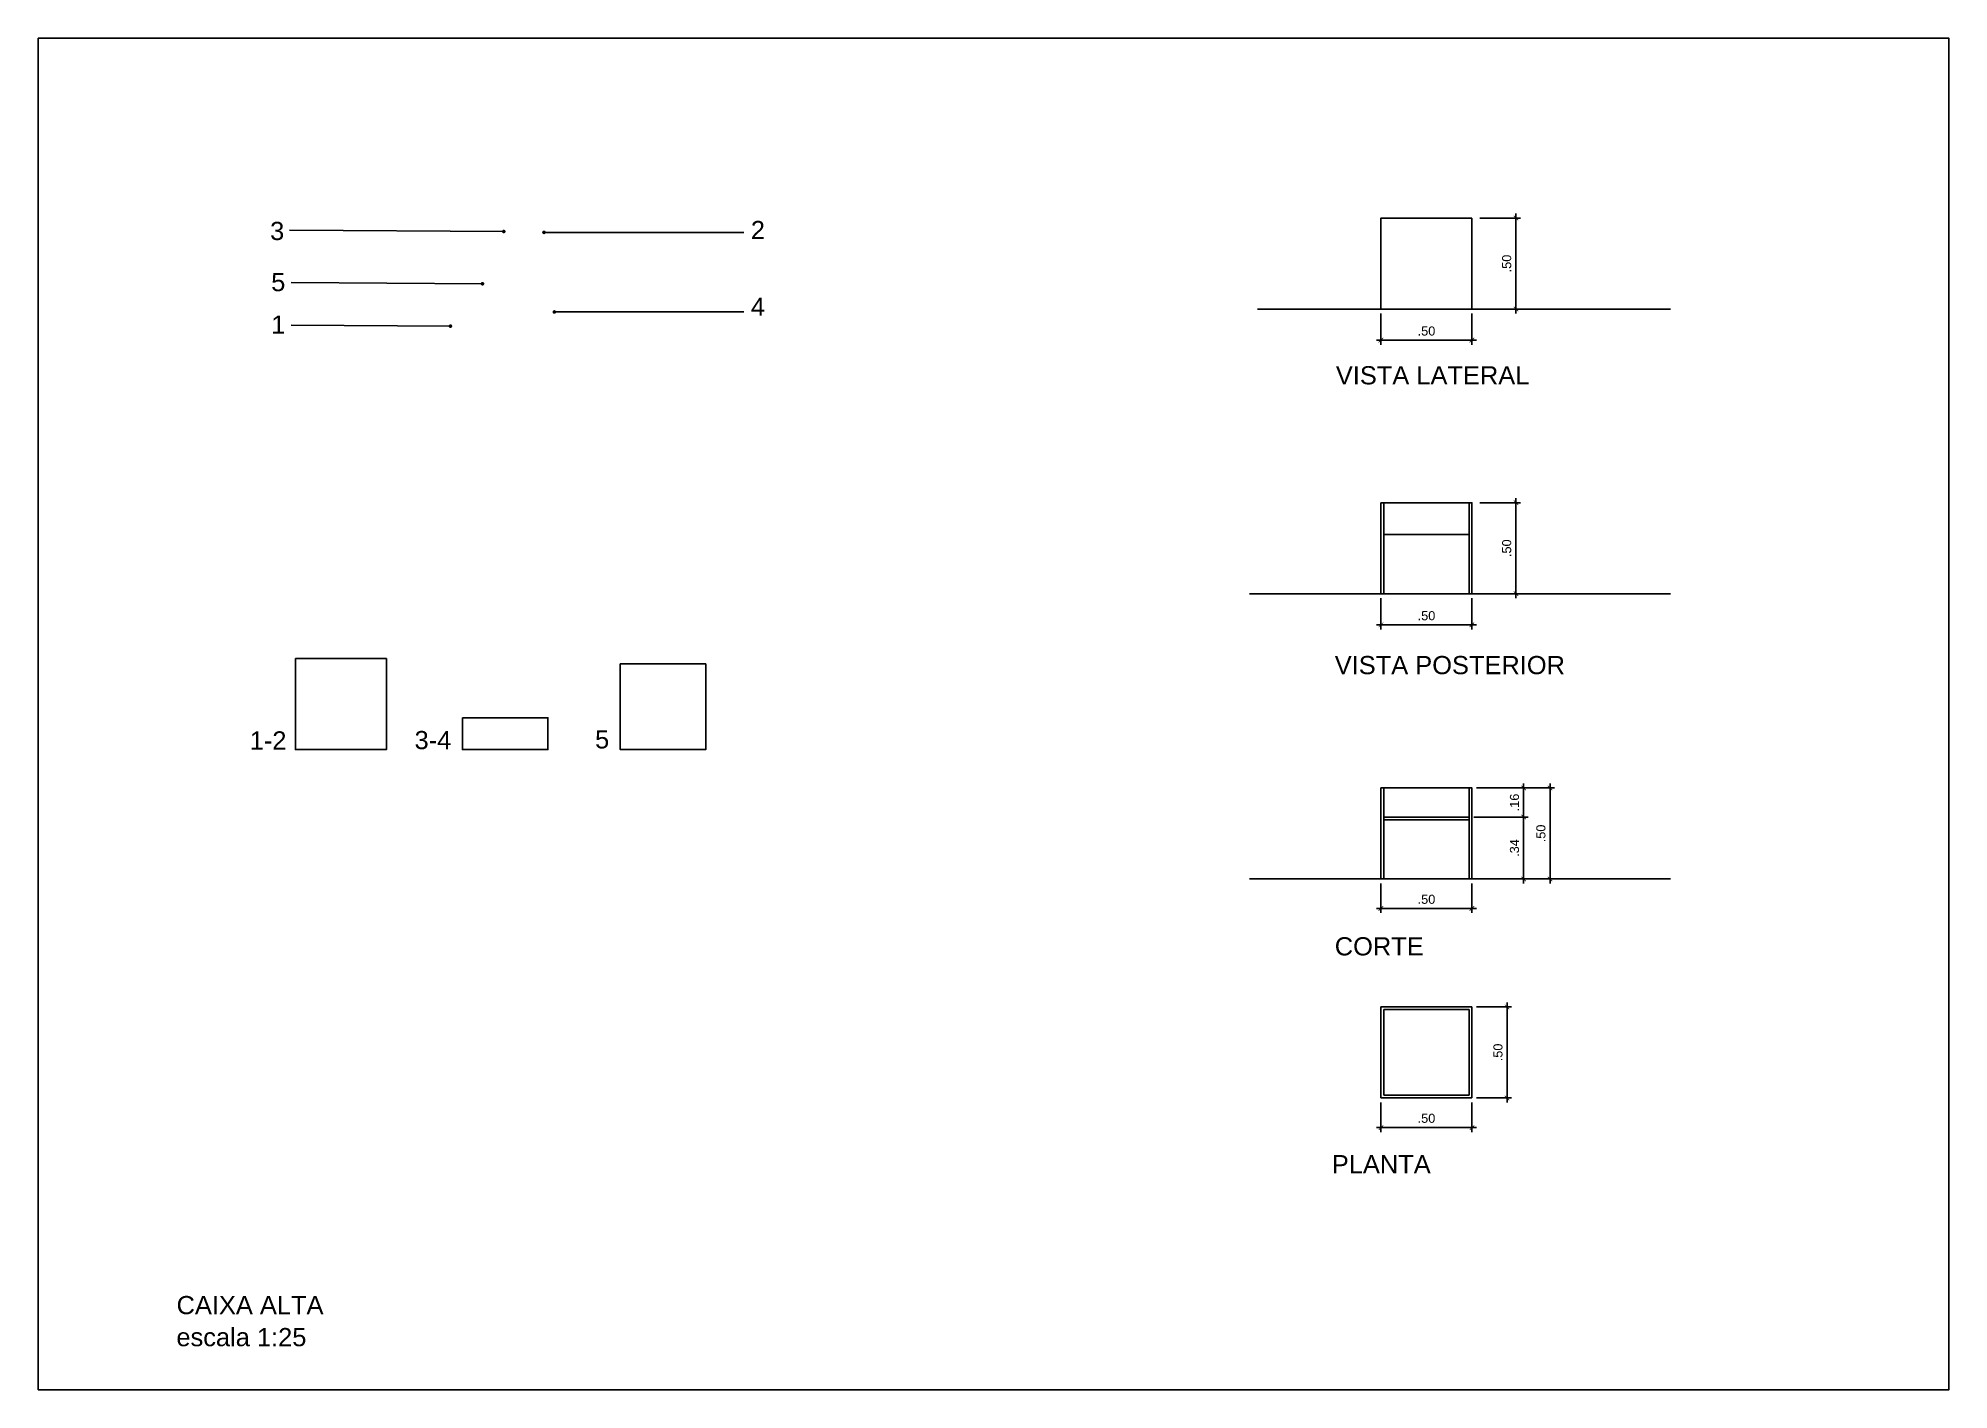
# Model space of a CAD drawing. Header units: metres. Extents: x 0.8 to 73.1, y 0.8 to 38.5.
# Drawn here: x 0.76 to 11.26, y 0.81 to 8.23 of the extents above; entities outside this region: 5.
import ezdxf

# ---------------------------------------------------------------- set-up
doc = ezdxf.new("R2010")
doc.units = ezdxf.units.M
doc.header["$LTSCALE"] = 0.05
doc.header["$MEASUREMENT"] = 0
for name, color, linetype in [('2D-CHAMADAS', 7, 'Continuous'), ('AR-MOBILIARIO', 7, 'Continuous'), ('FLIP_COTA', 1, 'Continuous'), ('FLIP_TXT_02', 2, 'Continuous'), ('UR-CALÇADAS', 7, 'Continuous')]:
    doc.layers.add(name, color=color, linetype=linetype)
doc.styles.add('080-ARIAL-100', font='arial.ttf', dxfattribs={"height": 0.175})
doc.styles.add('Arial', font='arial.ttf')
doc.dimstyles.new('PADR025', dxfattribs={"dimscale": 0, "dimtxt": 0.05, "dimasz": 0.025, "dimexe": 0.025, "dimexo": 0.025, "dimgap": 0.025, "dimtad": 1, "dimzin": 5, "dimdsep": 46, "dimtxsty": 'Arial', "dimblk1": 'ARCHTICK', "dimblk2": 'ARCHTICK', "dimsah": 1, "dimcen": 0.025, "dimdle": 0.025, "dimclrd": 12, "dimclre": 12, "dimclrt": 12, "dimadec": 0, "dimazin": 0, "dimtfac": 1, "dimtix": 1, "dimtmove": 2, "dimatfit": 3, "dimldrblk": 'ORIGIN', "dimfxl": 0.05, "dimtolj": 1, "dimtzin": 5, "dimarcsym": 0})
pattern_1 = [(10, (0, 0), (-0.01562834, 0.0886327), [])]

# ---------------------------------------------------------------- blocks, each defined once
blk = doc.blocks.new('_ArchTick')
at = {"color": 0, "linetype": 'ByBlock', "const_width": 0.15}
blk.add_lwpolyline([(-0.5, -0.5), (0.5, 0.5)], dxfattribs=at)
blk = doc.blocks.new('*D127')
at = {"layer": 'DEFPOINTS', "color": 0, "ltscale": 10, "transparency": 16777216}
for p in [(8.139, 6.746), (8.639, 6.746), (8.639, 6.575)]:
    blk.add_point(p, dxfattribs=at)
at = {"layer": 'FLIP_COTA', "color": 12, "lineweight": -2, "ltscale": 10, "transparency": 16777216}
for p, q in [((8.139, 6.721), (8.139, 6.55)), ((8.639, 6.721), (8.639, 6.55)), ((8.114, 6.575), (8.664, 6.575))]:
    blk.add_line(p, q, dxfattribs=at)
at = {"layer": 'FLIP_COTA', "color": 12, "lineweight": -2, "ltscale": 10, "transparency": 16777216, "xscale": 0.025, "yscale": 0.025, "zscale": 0.025, "rotation": 180}
blk.add_blockref('_ArchTick', (8.139, 6.575), dxfattribs=at)
at = {"layer": 'FLIP_COTA', "color": 12, "lineweight": -2, "ltscale": 10, "transparency": 16777216, "xscale": 0.025, "yscale": 0.025, "zscale": 0.025}
blk.add_blockref('_ArchTick', (8.639, 6.575), dxfattribs=at)
at = {"layer": 'FLIP_COTA', "color": 12, "ltscale": 10, "transparency": 16777216, "insert": (8.389, 6.625), "char_height": 0.05, "attachment_point": 5, "style": 'Arial'}
blk.add_mtext('\\A1;.50', dxfattribs=at)
blk = doc.blocks.new('_Origin')
at = {"color": 0, "linetype": 'ByBlock', "lineweight": -2}
blk.add_line((0, 0), (-1, 0), dxfattribs=at)
blk.add_circle((0, 0), 0.5, dxfattribs=at)
blk = doc.blocks.new('*D128')
at = {"layer": 'DEFPOINTS', "color": 0, "ltscale": 10, "transparency": 16777216}
for p in [(8.657, 5.682), (8.881, 5.682), (8.657, 5.182)]:
    blk.add_point(p, dxfattribs=at)
at = {"layer": 'FLIP_COTA', "color": 12, "lineweight": -2, "ltscale": 10, "transparency": 16777216}
for p, q in [((8.682, 5.682), (8.906, 5.682)), ((8.881, 5.157), (8.881, 5.707)), ((8.682, 5.182), (8.906, 5.182))]:
    blk.add_line(p, q, dxfattribs=at)
at = {"layer": 'FLIP_COTA', "color": 12, "lineweight": -2, "ltscale": 10, "transparency": 16777216, "xscale": 0.025, "yscale": 0.025, "zscale": 0.025}
for p, rotation in [((8.881, 5.682), 90), ((8.881, 5.182), 270)]:
    blk.add_blockref('_ArchTick', p, dxfattribs=dict(at, rotation=rotation))
at = {"layer": 'FLIP_COTA', "color": 12, "ltscale": 10, "transparency": 16777216, "insert": (8.83, 5.432), "char_height": 0.05, "attachment_point": 5, "rotation": 90, "style": 'Arial'}
blk.add_mtext('\\A1;.50', dxfattribs=at)
blk = doc.blocks.new('*D129')
at = {"layer": 'DEFPOINTS', "color": 0, "ltscale": 10, "transparency": 16777216}
for p in [(8.139, 5.182), (8.639, 5.182), (8.639, 5.011)]:
    blk.add_point(p, dxfattribs=at)
at = {"layer": 'FLIP_COTA', "color": 12, "lineweight": -2, "ltscale": 10, "transparency": 16777216}
for p, q in [((8.139, 5.157), (8.139, 4.986)), ((8.639, 5.157), (8.639, 4.986)), ((8.114, 5.011), (8.664, 5.011))]:
    blk.add_line(p, q, dxfattribs=at)
at = {"layer": 'FLIP_COTA', "color": 12, "lineweight": -2, "ltscale": 10, "transparency": 16777216, "xscale": 0.025, "yscale": 0.025, "zscale": 0.025, "rotation": 180}
blk.add_blockref('_ArchTick', (8.139, 5.011), dxfattribs=at)
at = {"layer": 'FLIP_COTA', "color": 12, "lineweight": -2, "ltscale": 10, "transparency": 16777216, "xscale": 0.025, "yscale": 0.025, "zscale": 0.025}
blk.add_blockref('_ArchTick', (8.639, 5.011), dxfattribs=at)
at = {"layer": 'FLIP_COTA', "color": 12, "ltscale": 10, "transparency": 16777216, "insert": (8.389, 5.061), "char_height": 0.05, "attachment_point": 5, "style": 'Arial'}
blk.add_mtext('\\A1;.50', dxfattribs=at)
blk = doc.blocks.new('*D130')
at = {"layer": 'DEFPOINTS', "color": 0, "ltscale": 10, "transparency": 16777216}
for p in [(8.677, 4.115), (9.068, 4.115), (8.677, 3.615)]:
    blk.add_point(p, dxfattribs=at)
at = {"layer": 'FLIP_COTA', "color": 12, "lineweight": -2, "ltscale": 10, "transparency": 16777216}
for p, q in [((8.702, 4.115), (9.093, 4.115)), ((9.068, 3.59), (9.068, 4.14)), ((8.702, 3.615), (9.093, 3.615))]:
    blk.add_line(p, q, dxfattribs=at)
at = {"layer": 'FLIP_COTA', "color": 12, "lineweight": -2, "ltscale": 10, "transparency": 16777216, "xscale": 0.025, "yscale": 0.025, "zscale": 0.025}
for p, rotation in [((9.068, 4.115), 90), ((9.068, 3.615), 270)]:
    blk.add_blockref('_ArchTick', p, dxfattribs=dict(at, rotation=rotation))
at = {"layer": 'FLIP_COTA', "color": 12, "ltscale": 10, "transparency": 16777216, "insert": (9.018, 3.865), "char_height": 0.05, "attachment_point": 5, "rotation": 90, "style": 'Arial'}
blk.add_mtext('\\A1;.50', dxfattribs=at)
blk = doc.blocks.new('*D131')
at = {"layer": 'DEFPOINTS', "color": 0, "ltscale": 10, "transparency": 16777216}
for p in [(8.139, 3.615), (8.639, 3.615), (8.639, 3.453)]:
    blk.add_point(p, dxfattribs=at)
at = {"layer": 'FLIP_COTA', "color": 12, "lineweight": -2, "ltscale": 10, "transparency": 16777216}
for p, q in [((8.139, 3.59), (8.139, 3.428)), ((8.639, 3.59), (8.639, 3.428)), ((8.114, 3.453), (8.664, 3.453))]:
    blk.add_line(p, q, dxfattribs=at)
at = {"layer": 'FLIP_COTA', "color": 12, "lineweight": -2, "ltscale": 10, "transparency": 16777216, "xscale": 0.025, "yscale": 0.025, "zscale": 0.025, "rotation": 180}
blk.add_blockref('_ArchTick', (8.139, 3.453), dxfattribs=at)
at = {"layer": 'FLIP_COTA', "color": 12, "lineweight": -2, "ltscale": 10, "transparency": 16777216, "xscale": 0.025, "yscale": 0.025, "zscale": 0.025}
blk.add_blockref('_ArchTick', (8.639, 3.453), dxfattribs=at)
at = {"layer": 'FLIP_COTA', "color": 12, "ltscale": 10, "transparency": 16777216, "insert": (8.389, 3.503), "char_height": 0.05, "attachment_point": 5, "style": 'Arial'}
blk.add_mtext('\\A1;.50', dxfattribs=at)
blk = doc.blocks.new('*D132')
at = {"layer": 'DEFPOINTS', "color": 0, "ltscale": 10, "transparency": 16777216}
for p in [(8.624, 3.955), (8.923, 3.955), (8.639, 3.615)]:
    blk.add_point(p, dxfattribs=at)
at = {"layer": 'FLIP_COTA', "color": 12, "lineweight": -2, "ltscale": 10, "transparency": 16777216}
for p, q in [((8.649, 3.955), (8.948, 3.955)), ((8.923, 3.59), (8.923, 3.98)), ((8.664, 3.615), (8.948, 3.615))]:
    blk.add_line(p, q, dxfattribs=at)
at = {"layer": 'FLIP_COTA', "color": 12, "lineweight": -2, "ltscale": 10, "transparency": 16777216, "xscale": 0.025, "yscale": 0.025, "zscale": 0.025}
for p, rotation in [((8.923, 3.955), 90), ((8.923, 3.615), 270)]:
    blk.add_blockref('_ArchTick', p, dxfattribs=dict(at, rotation=rotation))
at = {"layer": 'FLIP_COTA', "color": 12, "ltscale": 10, "transparency": 16777216, "insert": (8.873, 3.785), "char_height": 0.05, "attachment_point": 5, "rotation": 90, "style": 'Arial'}
blk.add_mtext('\\A1;.34', dxfattribs=at)
blk = doc.blocks.new('*D133')
at = {"layer": 'DEFPOINTS', "color": 0, "ltscale": 10, "transparency": 16777216}
for p in [(8.639, 4.115), (8.923, 4.115), (8.624, 3.955)]:
    blk.add_point(p, dxfattribs=at)
at = {"layer": 'FLIP_COTA', "color": 12, "lineweight": -2, "ltscale": 10, "transparency": 16777216}
for p, q in [((8.664, 4.115), (8.948, 4.115)), ((8.923, 3.93), (8.923, 4.14)), ((8.649, 3.955), (8.948, 3.955))]:
    blk.add_line(p, q, dxfattribs=at)
at = {"layer": 'FLIP_COTA', "color": 12, "lineweight": -2, "ltscale": 10, "transparency": 16777216, "xscale": 0.025, "yscale": 0.025, "zscale": 0.025}
for p, rotation in [((8.923, 4.115), 90), ((8.923, 3.955), 270)]:
    blk.add_blockref('_ArchTick', p, dxfattribs=dict(at, rotation=rotation))
at = {"layer": 'FLIP_COTA', "color": 12, "ltscale": 10, "transparency": 16777216, "insert": (8.873, 4.035), "char_height": 0.05, "attachment_point": 5, "rotation": 90, "style": 'Arial'}
blk.add_mtext('\\A1;.16', dxfattribs=at)
blk = doc.blocks.new('*D134')
at = {"layer": 'DEFPOINTS', "color": 0, "ltscale": 10, "transparency": 16777216}
for p in [(8.657, 7.246), (8.881, 7.246), (8.657, 6.746)]:
    blk.add_point(p, dxfattribs=at)
at = {"layer": 'FLIP_COTA', "color": 12, "lineweight": -2, "ltscale": 10, "transparency": 16777216}
for p, q in [((8.682, 7.246), (8.906, 7.246)), ((8.881, 6.721), (8.881, 7.271)), ((8.682, 6.746), (8.906, 6.746))]:
    blk.add_line(p, q, dxfattribs=at)
at = {"layer": 'FLIP_COTA', "color": 12, "lineweight": -2, "ltscale": 10, "transparency": 16777216, "xscale": 0.025, "yscale": 0.025, "zscale": 0.025}
for p, rotation in [((8.881, 7.246), 90), ((8.881, 6.746), 270)]:
    blk.add_blockref('_ArchTick', p, dxfattribs=dict(at, rotation=rotation))
at = {"layer": 'FLIP_COTA', "color": 12, "ltscale": 10, "transparency": 16777216, "insert": (8.83, 6.996), "char_height": 0.05, "attachment_point": 5, "rotation": 90, "style": 'Arial'}
blk.add_mtext('\\A1;.50', dxfattribs=at)
blk = doc.blocks.new('*D135')
at = {"layer": 'DEFPOINTS', "color": 0, "ltscale": 10, "transparency": 16777216}
for p in [(8.139, 2.412), (8.639, 2.412), (8.639, 2.249)]:
    blk.add_point(p, dxfattribs=at)
at = {"layer": 'FLIP_COTA', "color": 12, "lineweight": -2, "ltscale": 10, "transparency": 16777216}
for p, q in [((8.139, 2.387), (8.139, 2.224)), ((8.639, 2.387), (8.639, 2.224)), ((8.114, 2.249), (8.664, 2.249))]:
    blk.add_line(p, q, dxfattribs=at)
at = {"layer": 'FLIP_COTA', "color": 12, "lineweight": -2, "ltscale": 10, "transparency": 16777216, "xscale": 0.025, "yscale": 0.025, "zscale": 0.025, "rotation": 180}
blk.add_blockref('_ArchTick', (8.139, 2.249), dxfattribs=at)
at = {"layer": 'FLIP_COTA', "color": 12, "lineweight": -2, "ltscale": 10, "transparency": 16777216, "xscale": 0.025, "yscale": 0.025, "zscale": 0.025}
blk.add_blockref('_ArchTick', (8.639, 2.249), dxfattribs=at)
at = {"layer": 'FLIP_COTA', "color": 12, "ltscale": 10, "transparency": 16777216, "insert": (8.389, 2.3), "char_height": 0.05, "attachment_point": 5, "style": 'Arial'}
blk.add_mtext('\\A1;.50', dxfattribs=at)
blk = doc.blocks.new('*D136')
at = {"layer": 'DEFPOINTS', "color": 0, "ltscale": 10, "transparency": 16777216}
for p in [(8.639, 2.912), (8.832, 2.912), (8.639, 2.412)]:
    blk.add_point(p, dxfattribs=at)
at = {"layer": 'FLIP_COTA', "color": 12, "lineweight": -2, "ltscale": 10, "transparency": 16777216}
for p, q in [((8.664, 2.912), (8.857, 2.912)), ((8.832, 2.387), (8.832, 2.937)), ((8.664, 2.412), (8.857, 2.412))]:
    blk.add_line(p, q, dxfattribs=at)
at = {"layer": 'FLIP_COTA', "color": 12, "lineweight": -2, "ltscale": 10, "transparency": 16777216, "xscale": 0.025, "yscale": 0.025, "zscale": 0.025}
for p, rotation in [((8.832, 2.912), 90), ((8.832, 2.412), 270)]:
    blk.add_blockref('_ArchTick', p, dxfattribs=dict(at, rotation=rotation))
at = {"layer": 'FLIP_COTA', "color": 12, "ltscale": 10, "transparency": 16777216, "insert": (8.782, 2.662), "char_height": 0.05, "attachment_point": 5, "rotation": 90, "style": 'Arial'}
blk.add_mtext('\\A1;.50', dxfattribs=at)

msp = doc.modelspace()

# ---------------------------------------------------------------- hatches: boundary and pattern name
at = {"layer": 'AR-MOBILIARIO', "linetype": 'Continuous', "lineweight": 0, "true_color": 0x5d5d5d}
h = msp.add_hatch(dxfattribs=at)
h.set_pattern_fill('MADEIRA_1', color=251, style=0, pattern_type=2)
h.set_pattern_definition(pattern_1)
h.paths.add_polyline_path([(35.991, 24.851), (35.978, 24.867), (35.532, 24.762), (35.533, 24.751), (35.539, 24.746), (35.547, 24.747)])
h = msp.add_hatch(dxfattribs=at)
h.set_pattern_fill('MADEIRA_1', color=251, style=0, pattern_type=2)
h.set_pattern_definition(pattern_1)
h.paths.add_polyline_path([(35.53, 24.777), (35.537, 24.764), (35.544, 24.765)])
h = msp.add_hatch(dxfattribs=at)
h.set_pattern_fill('MADEIRA_1', color=251, style=0, pattern_type=2)
h.set_pattern_definition(pattern_1)
h.paths.add_polyline_path([(35.532, 24.762), (35.537, 24.764), (35.53, 24.777)])
h = msp.add_hatch(dxfattribs=at)
h.set_pattern_fill('MADEIRA_1', color=251, style=0, pattern_type=2)
h.set_pattern_definition(pattern_1)
h.paths.add_polyline_path([(35.863, 24.471), (35.865, 24.493), (35.858, 24.499), (35.841, 24.489)])
at = {"layer": 'UR-CALÇADAS', "linetype": 'Continuous', "lineweight": 0, "true_color": 0x55697f}
msp.add_hatch(color=147, dxfattribs=at).paths.add_polyline_path([(73.119, 38.452), (73.103, 38.424, 0.005311)])

# ---------------------------------------------------------------- linework, layer by layer
at = {"layer": '2D-CHAMADAS', "color": 1}
for p, q in [((2.14, 7.179), (3.318, 7.172)), ((3.539, 7.167), (4.637, 7.167)), ((2.149, 6.892), (3.201, 6.885)), ((3.596, 6.73), (4.637, 6.73)), ((2.149, 6.658), (3.025, 6.652))]:
    msp.add_line(p, q, dxfattribs=at)
at = {"layer": '2D-CHAMADAS', "color": 4}
for p, q in [((7.46, 6.746), (9.731, 6.746)), ((7.416, 5.182), (9.731, 5.182)), ((7.416, 3.615), (9.731, 3.615))]:
    msp.add_line(p, q, dxfattribs=at)
at = {"layer": '2D-CHAMADAS', "color": 2}
for p, q in [((8.139, 5.682), (8.639, 5.682)), ((8.154, 5.507), (8.624, 5.507)), ((8.639, 4.115), (8.139, 4.115)), ((8.139, 4.115), (8.139, 3.615)), ((8.639, 3.615), (8.639, 4.115)), ((8.139, 3.615), (8.639, 3.615)), ((8.639, 2.912), (8.139, 2.912)), ((8.139, 2.912), (8.139, 2.412)), ((8.624, 2.897), (8.154, 2.897)), ((8.154, 2.897), (8.154, 2.427)), ((8.624, 2.427), (8.624, 2.897)), ((8.639, 2.412), (8.639, 2.912)), ((8.624, 2.427), (8.154, 2.427)), ((8.139, 2.412), (8.639, 2.412))]:
    msp.add_line(p, q, dxfattribs=at)
for points in [[(8.639, 7.246), (8.139, 7.246), (8.139, 6.746), (8.639, 6.746)], [(8.139, 5.682), (8.154, 5.682), (8.154, 5.182), (8.139, 5.182)], [(8.624, 5.682), (8.639, 5.682), (8.639, 5.182), (8.624, 5.182)], [(2.173, 4.826), (2.173, 4.326), (2.673, 4.326), (2.673, 4.826)], [(3.958, 4.796), (3.958, 4.326), (4.428, 4.326), (4.428, 4.796)], [(3.091, 4.501), (3.091, 4.326), (3.561, 4.326), (3.561, 4.501)], [(8.139, 4.115), (8.154, 4.115), (8.154, 3.615), (8.139, 3.615)], [(8.624, 4.115), (8.639, 4.115), (8.639, 3.615), (8.624, 3.615)], [(8.154, 3.94), (8.624, 3.94), (8.624, 3.955), (8.154, 3.955)]]:
    msp.add_lwpolyline(points, close=True, dxfattribs=at)
at = {"layer": '2D-CHAMADAS', "color": 1, "const_width": 0.01}
for points in [[(3.313, 7.172, 1), (3.323, 7.172, 1)], [(3.534, 7.167, 1), (3.544, 7.167, 1)], [(3.196, 6.885, 1), (3.206, 6.885, 1)], [(3.591, 6.73, 1), (3.601, 6.73, 1)], [(3.02, 6.652, 1), (3.03, 6.652, 1)]]:
    msp.add_lwpolyline(points, format="xyb", close=True, dxfattribs=at)
at = {"layer": 'DEFPOINTS'}
msp.add_lwpolyline([(0.76, 0.809), (11.26, 0.809), (11.26, 8.234), (0.76, 8.234)], close=True, dxfattribs=at)

# ---------------------------------------------------------------- texts
at = {"layer": 'FLIP_TXT_02', "char_height": 0.1, "attachment_point": 1, "style": '080-ARIAL-100'}
for s, insert, width in [('3 ', (2.034, 7.225), 3.83707), ('2 ', (4.676, 7.23), 3.9314), ('5 ', (2.04, 6.944), 3.9314), ('4', (4.676, 6.809), 3.9314), ('1 ', (2.04, 6.71), 3.9314), ('VISTA LATERAL', (7.891, 6.432), 3.9314), ('VISTA POSTERIOR', (7.885, 4.84), 3.9314), ('1-2 ', (1.922, 4.426), 3.9314), ('3-4 ', (2.828, 4.428), 3.9314), ('5 ', (3.82, 4.432), 3.9314), ('CORTE', (7.885, 3.295), 3.9314), ('PLANTA', (7.869, 2.098), 3.9314), ('CAIXA ALTA', (1.52, 1.324), 3.9314), ('escala 1:25', (1.519, 1.148), 3.9314)]:
    msp.add_mtext(s, dxfattribs=dict(at, insert=insert, width=width))

# ---------------------------------------------------------------- dimensions: what is measured, and where the dimension line sits
at = {"layer": 'FLIP_COTA', "ltscale": 10}
for base, p1, p2, picture, middle in [((8.881, 7.246), (8.657, 6.746), (8.657, 7.246), '*D134', (8.83, 6.996)), ((8.881, 5.682), (8.657, 5.182), (8.657, 5.682), '*D128', (8.83, 5.432)), ((8.923, 4.115), (8.624, 3.955), (8.639, 4.115), '*D133', (8.873, 4.035)), ((9.068, 4.115), (8.677, 3.615), (8.677, 4.115), '*D130', (9.018, 3.865)), ((8.923, 3.955), (8.639, 3.615), (8.624, 3.955), '*D132', (8.873, 3.785)), ((8.832, 2.912), (8.639, 2.412), (8.639, 2.912), '*D136', (8.782, 2.662))]:
    dim = msp.add_linear_dim(base=base, p1=p1, p2=p2, angle=90, dimstyle='PADR025', override={"dimscale": 1}, dxfattribs=at)
    dim.commit()
    dim.dimension.update_dxf_attribs({"geometry": picture, "text_midpoint": middle})
for base, p1, p2, picture, middle in [((8.639, 6.575), (8.139, 6.746), (8.639, 6.746), '*D127', (8.389, 6.625)), ((8.639, 5.011), (8.139, 5.182), (8.639, 5.182), '*D129', (8.389, 5.061)), ((8.639, 3.453), (8.139, 3.615), (8.639, 3.615), '*D131', (8.389, 3.503)), ((8.639, 2.249), (8.139, 2.412), (8.639, 2.412), '*D135', (8.389, 2.3))]:
    dim = msp.add_linear_dim(base=base, p1=p1, p2=p2, dimstyle='PADR025', override={"dimscale": 1}, dxfattribs=at)
    dim.commit()
    dim.dimension.update_dxf_attribs({"geometry": picture, "text_midpoint": middle})

doc.saveas('drawing.dxf')
